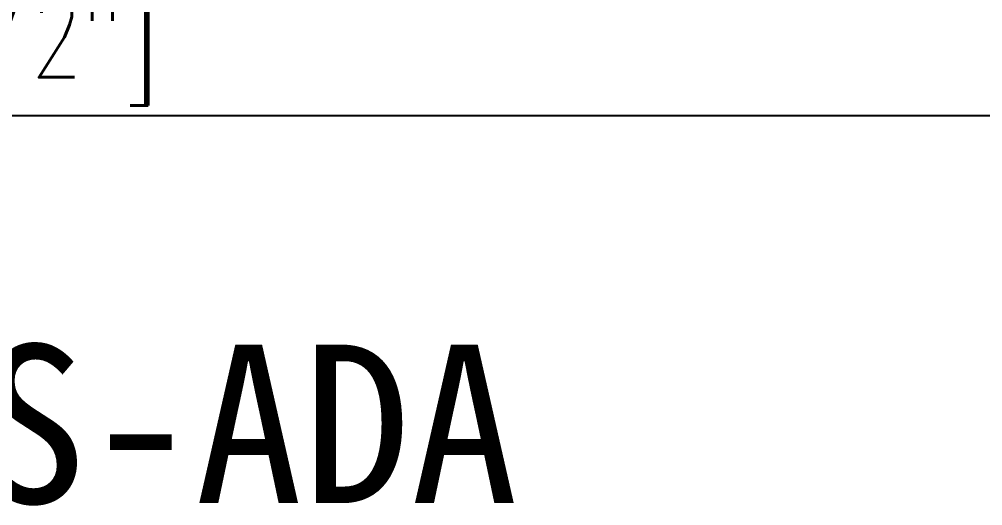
# Model space of a CAD drawing. Header units: millimetres. Extents: x 24811 to 87790, y -117828 to -2257.
# Drawn here: x 87334 to 87561.9, y -117828 to -117712.9 of the extents above; entities that cross this region are included whole.
import ezdxf

# ---------------------------------------------------------------- set-up
doc = ezdxf.new("R2010")
doc.units = ezdxf.units.MM
doc.header["$PDSIZE"] = -1
doc.layers.add('尺寸標注', color=1, linetype='Continuous', lineweight=30)
doc.styles.add('DIM', font='txt.shx', dxfattribs={"width": 0.7, "bigfont": 'chineset.shx'})
doc.dimstyles.new('mm+in', dxfattribs={"dimscale": 2, "dimtxt": 10, "dimasz": 9, "dimexe": 1.25, "dimexo": 0.625, "dimgap": 2, "dimtad": 1, "dimtoh": 1, "dimdec": 1, "dimtxsty": 'DIM', "dimcen": 0, "dimclrd": 1, "dimclre": 1, "dimclrt": 3, "dimadec": 0, "dimazin": 0, "dimtfac": 1, "dimtdec": 1, "dimtmove": 0, "dimatfit": 3, "dimfxl": 1, "dimarcsym": 0})

# ---------------------------------------------------------------- blocks, each defined once
blk = doc.blocks.new('*D52')
at = {"layer": 'Defpoints', "color": 0}
for p in [(86878.23, -117598.16), (87653.03, -117598.16), (87653.03, -117735.65)]:
    blk.add_point(p, dxfattribs=at)
at = {"layer": '尺寸標注', "color": 1, "lineweight": -2}
for p, q in [((86878.23, -117599.41), (86878.23, -117738.15)), ((87653.03, -117599.41), (87653.03, -117738.15)), ((86896.23, -117735.65), (87635.03, -117735.65))]:
    blk.add_line(p, q, dxfattribs=at)
at = {"layer": '尺寸標注', "color": 1}
for points in [[(86896.23, -117732.65), (86896.23, -117738.65), (86878.23, -117735.65)], [(87635.03, -117732.65), (87635.03, -117738.65), (87653.03, -117735.65)]]:
    blk.add_solid(points, dxfattribs=at)
at = {"layer": '尺寸標注', "color": 3, "insert": (87265.63, -117719.98), "char_height": 20, "attachment_point": 5, "style": 'DIM'}
blk.add_mtext('774,8mm [30 1/2"]', dxfattribs=at)

msp = doc.modelspace()

# ---------------------------------------------------------------- texts
at = {"color": 6, "insert": (87120.45, -117789.86), "char_height": 37.5, "attachment_point": 1}
msp.add_mtext_dynamic_manual_height_columns('{\\fSimSun|b0|i0|c134|p34;HM-32196S-ADA }', width=22487.0606, gutter_width=187.5, heights=[0], dxfattribs=at).dxf.set("width", 650.8287)

# ---------------------------------------------------------------- dimensions: what is measured, and where the dimension line sits
at = {"layer": '尺寸標注', "color": 0}
dim = msp.add_linear_dim(base=(87653.03, -117735.65), p1=(86878.23, -117598.16), p2=(87653.03, -117598.16), dimstyle='mm+in', override={"dimpost": 'mm', "dimfxl": 0.2}, dxfattribs=at)
dim.commit()
dim.dimension.update_dxf_attribs({"geometry": '*D52', "text_midpoint": (87265.63, -117719.98)})

doc.saveas('drawing.dxf')
